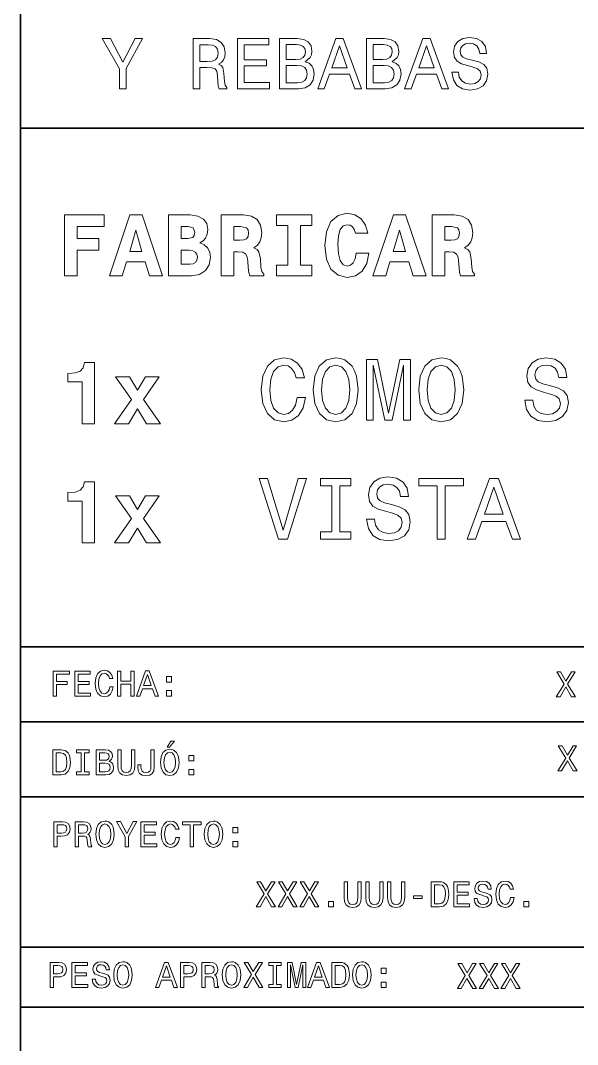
# Model space of a CAD drawing. Extents: x 15 to 1174, y 15 to 826.
# Drawn here: x 954 to 1065.2, y 219.6 to 424.1 of the extents above; entities that cross this region are included whole.
import ezdxf

# ---------------------------------------------------------------- set-up
doc = ezdxf.new("R2010")
doc.units = 0

msp = doc.modelspace()

# ---------------------------------------------------------------- linework, layer by layer
at = {"color": 7, "lineweight": 35}
for p, q in [((953.969971, 825.840027), (953.969971, 15)), ((953.969971, 402.625336), (1173.969971, 402.625336)), ((953.969971, 299), (1173.969971, 299)), ((953.969971, 284), (1173.969971, 284)), ((953.969971, 269), (1173.969971, 269)), ((953.969971, 239), (1173.969971, 239)), ((953.969971, 227), (1173.969971, 227))]:
    msp.add_line(p, q, dxfattribs=at)
at = {"color": 7, "lineweight": 13}
for points in [[(975.086426, 410.472595), (975.086426, 414.521576), (978.371765, 420.487), (976.873169, 420.487), (974.409241, 415.746368), (971.916443, 420.487), (970.317017, 420.487), (973.746399, 414.43512), (973.746399, 410.472595)], [(988.472595, 410.472595), (989.812683, 410.472595), (989.812683, 414.694489), (991.18158, 414.694489), (992.190186, 414.651276), (992.824219, 414.449554), (993.170044, 413.97403), (993.314148, 413.123901), (993.386169, 411.827057), (993.472595, 410.976929), (993.645508, 410.472595), (995.158508, 410.472595), (995.158508, 410.746368), (994.827087, 411.149841), (994.711792, 411.899109), (994.610962, 413.512939), (994.365967, 414.708893), (994.034607, 415.083557), (993.515869, 415.35733), (994.092224, 415.71756), (994.495667, 416.221863), (994.755066, 416.855865), (994.841492, 417.619568), (994.639771, 418.829956), (994.063416, 419.737732), (993.112366, 420.285278), (991.815552, 420.472595), (988.472595, 420.472595)], [(997.33429, 410.472595), (1003.674377, 410.472595), (1003.674377, 411.682983), (998.659912, 411.682983), (998.659912, 415.069122), (1003.126831, 415.069122), (1003.126831, 416.265106), (998.659912, 416.265106), (998.659912, 419.262207), (1003.559082, 419.262207), (1003.559082, 420.472595), (997.33429, 420.472595)], [(1010.835754, 415.876068), (1011.84436, 416.711792), (1012.10376, 417.273743), (1012.190186, 417.965393), (1012.002869, 419.046082), (1011.440918, 419.824188), (1010.533142, 420.299683), (1009.265137, 420.472595), (1005.706055, 420.472595), (1005.706055, 410.472595), (1009.466858, 410.472595), (1010.806885, 410.674316), (1011.801147, 411.265106), (1012.420776, 412.201691), (1012.636902, 413.469727), (1012.507202, 414.319855), (1012.161377, 415.025909), (1011.599426, 415.544647)], [(1013.328552, 410.472595), (1014.654175, 410.472595), (1015.706055, 413.412079), (1019.697388, 413.412079), (1020.749268, 410.472595), (1022.10376, 410.472595), (1018.443787, 420.487), (1016.97406, 420.487)], [(1028.184448, 415.876068), (1029.193115, 416.711792), (1029.452393, 417.273743), (1029.53894, 417.965393), (1029.351562, 419.046082), (1028.789673, 419.824188), (1027.881836, 420.299683), (1026.61377, 420.472595), (1023.054749, 420.472595), (1023.054749, 410.472595), (1026.815552, 410.472595), (1028.15564, 410.674316), (1029.149902, 411.265106), (1029.769409, 412.201691), (1029.985596, 413.469727), (1029.855957, 414.319855), (1029.510132, 415.025909), (1028.94812, 415.544647)], [(1030.677246, 410.472595), (1032.00293, 410.472595), (1033.05481, 413.412079), (1037.046143, 413.412079), (1038.098022, 410.472595), (1039.452393, 410.472595), (1035.79248, 420.487), (1034.322754, 420.487)], [(1041.455322, 413.772308), (1040.144043, 413.772308), (1040.432251, 412.244934), (1041.15271, 411.121002), (1042.262207, 410.443787), (1043.760864, 410.198822), (1045.244995, 410.429382), (1046.354492, 411.063385), (1047.060547, 412.057617), (1047.319824, 413.368835), (1047.10376, 414.550415), (1046.498535, 415.314087), (1045.518677, 415.81842), (1044.20752, 416.193054), (1043.083618, 416.466827), (1042.348755, 416.783844), (1041.930786, 417.244934), (1041.801147, 417.965393), (1041.930786, 418.6138), (1042.30542, 419.103729), (1042.881836, 419.43512), (1043.674316, 419.550415), (1044.481323, 419.406311), (1045.115234, 419.017273), (1045.533203, 418.368835), (1045.734863, 417.489899), (1047.046143, 417.489899), (1047.046143, 417.518707), (1046.815552, 418.873169), (1046.138306, 419.881805), (1045.072021, 420.515808), (1043.631104, 420.731964), (1042.334351, 420.515808), (1041.325684, 419.910645), (1040.677246, 418.97403), (1040.446655, 417.763672), (1040.634033, 416.682983), (1041.181519, 415.94809), (1042.046143, 415.458191), (1043.227661, 415.083557), (1044.394775, 414.752136), (1045.273804, 414.43512), (1045.806885, 413.97403), (1045.994263, 413.224762), (1045.821289, 412.46106), (1045.374634, 411.884705), (1044.697388, 411.524475), (1043.818481, 411.40918), (1042.838623, 411.567688), (1042.089355, 412.028778), (1041.61377, 412.778076)], [(991.440918, 419.247803), (992.319885, 419.161346), (992.939453, 418.887573), (993.328552, 418.38327), (993.458191, 417.590759), (993.314148, 416.755005), (992.925049, 416.250702), (992.262268, 415.991333), (991.354492, 415.919281), (989.812683, 415.919281), (989.812683, 419.247803)], [(1008.991333, 416.322754), (1007.031677, 416.322754), (1007.031677, 419.276642), (1009.106628, 419.276642), (1009.884705, 419.190186), (1010.432251, 418.930817), (1010.763672, 418.484131), (1010.878967, 417.821289), (1010.749268, 417.158478), (1010.403442, 416.697388), (1009.812683, 416.40918)], [(1016.167114, 414.636871), (1017.708923, 419.046082), (1019.250732, 414.636871)], [(1026.340088, 416.322754), (1024.380371, 416.322754), (1024.380371, 419.276642), (1026.455322, 419.276642), (1027.233398, 419.190186), (1027.781006, 418.930817), (1028.112427, 418.484131), (1028.227661, 417.821289), (1028.098022, 417.158478), (1027.752197, 416.697388), (1027.161377, 416.40918)], [(1033.515869, 414.636871), (1035.057617, 419.046082), (1036.599365, 414.636871)], [(1009.30835, 411.668549), (1007.031677, 411.668549), (1007.031677, 415.112366), (1009.17865, 415.112366), (1010.086426, 415.011505), (1010.734863, 414.708893), (1011.123901, 414.190186), (1011.253601, 413.440887), (1011.123901, 412.648376), (1010.763672, 412.10083), (1010.158508, 411.76944)], [(1026.657104, 411.668549), (1024.380371, 411.668549), (1024.380371, 415.112366), (1026.527344, 415.112366), (1027.435181, 415.011505), (1028.083618, 414.708893), (1028.472656, 414.190186), (1028.602295, 413.440887), (1028.472656, 412.648376), (1028.112427, 412.10083), (1027.507202, 411.76944)], [(962.78479, 385.251801), (962.78479, 373.112152), (965.303711, 373.112152), (965.303711, 378.202393), (969.641785, 378.202393), (969.641785, 380.52887), (965.286194, 380.52887), (965.286194, 382.94281), (970.708801, 382.94281), (970.708801, 385.251801)], [(975.834045, 385.251801), (971.723328, 373.112152), (974.294739, 373.112152), (975.116882, 375.893433), (978.860229, 375.893433), (979.717346, 373.112152), (982.341187, 373.112152), (978.247986, 385.251801)], [(983.53064, 385.251801), (983.53064, 373.112152), (988.09613, 373.112152), (989.7229, 373.374542), (990.929871, 374.144196), (991.682007, 375.298676), (991.944397, 376.750549), (991.786987, 377.800079), (991.34967, 378.657196), (990.66748, 379.286926), (989.775391, 379.671753), (990.440063, 380.05658), (990.947388, 380.651337), (991.279724, 381.42099), (991.402161, 382.383057), (991.174744, 383.537537), (990.510071, 384.447144), (989.40802, 385.04187), (987.851257, 385.251801)], [(994.043518, 385.251801), (994.043518, 373.112152), (996.597351, 373.112152), (996.597351, 377.922516), (997.437012, 377.922516), (998.381592, 377.800079), (998.958801, 377.450226), (999.238708, 376.855499), (999.361145, 375.998383), (999.448608, 374.756439), (999.553589, 373.759369), (999.763489, 373.112152), (1002.544739, 373.112152), (1002.544739, 373.444519), (1002.142395, 373.951782), (1002.002502, 374.843872), (1001.880005, 376.470673), (1001.600159, 377.905029), (1001.215332, 378.377319), (1000.550598, 378.709686), (1001.285278, 379.199463), (1001.792603, 379.864166), (1002.072449, 380.703796), (1002.177429, 381.753326), (1001.932495, 383.240173), (1001.232788, 384.342194), (1000.078308, 385.006897), (998.486511, 385.251801)], [(1007.355103, 383.15271), (1007.355103, 375.211212), (1005.133606, 375.211212), (1005.133606, 373.112152), (1012.130493, 373.112152), (1012.130493, 375.211212), (1009.908997, 375.211212), (1009.908997, 383.15271), (1012.130493, 383.15271), (1012.130493, 385.251801), (1005.133606, 385.251801), (1005.133606, 383.15271)], [(1021.016602, 377.625153), (1020.806702, 376.505646), (1020.439331, 375.701019), (1019.914551, 375.211212), (1019.267334, 375.053802), (1018.410217, 375.316193), (1017.833008, 376.138306), (1017.483154, 377.502716), (1017.378174, 379.409363), (1017.483154, 381.10611), (1017.850464, 382.330566), (1018.427734, 383.065247), (1019.232361, 383.31015), (1019.809631, 383.187714), (1020.281921, 382.872833), (1020.631775, 382.330566), (1020.859131, 381.595917), (1023.378052, 381.595917), (1022.905762, 383.240173), (1022.013672, 384.499634), (1020.754211, 385.30426), (1019.249878, 385.584137), (1017.395691, 385.146851), (1015.978821, 383.922363), (1015.069214, 381.910767), (1014.754333, 379.181976), (1015.069214, 376.435669), (1015.978821, 374.424072), (1017.395691, 373.199615), (1019.249878, 372.779785), (1020.894165, 373.112152), (1022.206055, 374.056732), (1023.115662, 375.578552), (1023.570435, 377.625153)], [(1028.48584, 385.251801), (1024.375122, 373.112152), (1026.946411, 373.112152), (1027.768555, 375.893433), (1031.511963, 375.893433), (1032.369019, 373.112152), (1034.99292, 373.112152), (1030.899658, 385.251801)], [(1036.164917, 385.251801), (1036.164917, 373.112152), (1038.71875, 373.112152), (1038.71875, 377.922516), (1039.55835, 377.922516), (1040.50293, 377.800079), (1041.0802, 377.450226), (1041.360107, 376.855499), (1041.482544, 375.998383), (1041.569946, 374.756439), (1041.674927, 373.759369), (1041.884888, 373.112152), (1044.666138, 373.112152), (1044.666138, 373.444519), (1044.263794, 373.951782), (1044.123901, 374.843872), (1044.001465, 376.470673), (1043.721558, 377.905029), (1043.33667, 378.377319), (1042.671997, 378.709686), (1043.406738, 379.199463), (1043.91394, 379.864166), (1044.193848, 380.703796), (1044.298828, 381.753326), (1044.053955, 383.240173), (1043.354248, 384.342194), (1042.199707, 385.006897), (1040.60791, 385.251801)], [(986.084534, 382.94281), (987.466431, 382.94281), (988.428467, 382.662933), (988.760803, 381.823303), (988.67334, 381.176086), (988.411011, 380.773773), (987.396423, 380.52887), (986.084534, 380.52887)], [(996.597351, 382.94281), (997.944275, 382.94281), (999.133728, 382.68042), (999.431091, 382.278107), (999.536072, 381.648376), (999.431091, 380.931183), (999.116272, 380.493896), (998.591492, 380.283997), (997.856812, 380.231506), (996.597351, 380.231506)], [(1038.71875, 382.94281), (1040.065674, 382.94281), (1041.255127, 382.68042), (1041.55249, 382.278107), (1041.657471, 381.648376), (1041.55249, 380.931183), (1041.237671, 380.493896), (1040.712891, 380.283997), (1039.978271, 380.231506), (1038.71875, 380.231506)], [(977.023499, 382.225616), (978.230469, 377.940033), (975.781555, 377.940033)], [(1029.675293, 382.225616), (1030.882202, 377.940033), (1028.43335, 377.940033)], [(986.084534, 378.202393), (987.676331, 378.202393), (988.375977, 378.114929), (988.883301, 377.85257), (989.19812, 377.432739), (989.303101, 376.838013), (989.19812, 376.208282), (988.900757, 375.770966), (988.428467, 375.508606), (987.78125, 375.421143), (986.084534, 375.421143)], [(1009.240234, 348.765045), (1008.890381, 347.295715), (1008.31311, 346.246155), (1007.508484, 345.598938), (1006.563904, 345.389038), (1005.42688, 345.703918), (1004.53479, 346.648499), (1003.940063, 348.187805), (1003.74762, 350.321869), (1003.940063, 352.438416), (1004.517334, 353.995239), (1005.409424, 354.939819), (1006.563904, 355.272186), (1007.403503, 355.09726), (1008.120728, 354.607483), (1008.680481, 353.820312), (1009.065308, 352.735809), (1010.727051, 352.735809), (1010.202271, 354.397552), (1009.292725, 355.657013), (1008.05072, 356.444153), (1006.563904, 356.72403), (1004.709717, 356.286743), (1003.292847, 355.062256), (1002.38324, 353.050659), (1002.068359, 350.321869), (1002.38324, 347.593079), (1003.292847, 345.581451), (1004.709717, 344.339508), (1006.563904, 343.919678), (1008.190674, 344.252045), (1009.502625, 345.179138), (1010.429688, 346.700958), (1010.919495, 348.765045)], [(1012.441284, 350.321869), (1012.756165, 347.593079), (1013.665771, 345.581451), (1015.082642, 344.339508), (1016.936829, 343.919678), (1018.773499, 344.339508), (1020.207886, 345.581451), (1021.099976, 347.593079), (1021.432312, 350.321869), (1021.099976, 353.033173), (1020.715149, 354.135193), (1020.207886, 355.044769), (1018.773499, 356.286743), (1017.898865, 356.601593), (1016.936829, 356.72403), (1015.065125, 356.286743), (1013.648254, 355.062256), (1012.756165, 353.050659)], [(1023.094116, 344.252045), (1024.44104, 344.252045), (1024.44104, 355.272186), (1026.714966, 344.252045), (1028.21936, 344.252045), (1030.47583, 355.272186), (1030.47583, 344.252045), (1031.84021, 344.252045), (1031.84021, 356.391693), (1029.706177, 356.391693), (1027.467163, 345.686401), (1025.245605, 356.391693), (1023.094116, 356.391693)], [(1033.501953, 350.321869), (1033.816895, 347.593079), (1034.72644, 345.581451), (1036.143311, 344.339508), (1037.997559, 343.919678), (1039.834229, 344.339508), (1041.268555, 345.581451), (1042.160645, 347.593079), (1042.493042, 350.321869), (1042.160645, 353.033173), (1041.775879, 354.135193), (1041.268555, 355.044769), (1039.834229, 356.286743), (1038.959595, 356.601593), (1037.997559, 356.72403), (1036.125854, 356.286743), (1034.708984, 355.062256), (1033.816895, 353.050659)], [(1056.294434, 348.257782), (1054.702637, 348.257782), (1055.05249, 346.403595), (1055.927124, 345.039185), (1057.274048, 344.217072), (1059.09314, 343.919678), (1060.894897, 344.199554), (1062.241821, 344.969238), (1063.098877, 346.176208), (1063.413818, 347.768005), (1063.151367, 349.202362), (1062.416748, 350.129456), (1061.227295, 350.741669), (1059.635498, 351.196472), (1058.270996, 351.528839), (1057.378906, 351.913666), (1056.871704, 352.473419), (1056.714233, 353.348022), (1056.871704, 354.135193), (1057.326416, 354.729919), (1058.026123, 355.132233), (1058.988281, 355.272186), (1059.967773, 355.09726), (1060.737427, 354.624969), (1061.244751, 353.837799), (1061.489624, 352.770782), (1063.081421, 352.770782), (1063.081421, 352.805756), (1062.801514, 354.450043), (1061.97937, 355.6745), (1060.684937, 356.444153), (1058.935791, 356.706543), (1057.36145, 356.444153), (1056.136963, 355.709473), (1055.349854, 354.572479), (1055.069946, 353.103149), (1055.297363, 351.791229), (1055.962036, 350.899109), (1057.011597, 350.304382), (1058.445923, 349.849579), (1059.862793, 349.447235), (1060.929932, 349.062408), (1061.577148, 348.502655), (1061.804443, 347.593079), (1061.594604, 346.665985), (1061.052368, 345.966278), (1060.230225, 345.528992), (1059.163208, 345.389038), (1057.973633, 345.581451), (1057.064087, 346.141205), (1056.486816, 347.050812)], [(966.318726, 351.895081), (966.318726, 343.533783), (968.732666, 343.533783), (968.732666, 355.760895), (966.773499, 355.760895), (966.476135, 354.711334), (965.863953, 354.046631), (964.884338, 353.696777), (963.519958, 353.609344), (963.397522, 353.609344), (963.397522, 351.895081)], [(1014.120544, 350.321869), (1014.312988, 352.438416), (1014.890198, 353.995239), (1015.782349, 354.939819), (1016.936829, 355.272186), (1018.073792, 354.939819), (1018.965942, 353.977753), (1019.543152, 352.420929), (1019.753052, 350.321869), (1019.543152, 348.205292), (1018.965942, 346.648499), (1018.073792, 345.703918), (1016.936829, 345.389038), (1015.782349, 345.703918), (1014.890198, 346.648499), (1014.312988, 348.187805)], [(1035.181274, 350.321869), (1035.373657, 352.438416), (1035.950928, 353.995239), (1036.843018, 354.939819), (1037.997559, 355.272186), (1039.134521, 354.939819), (1040.026611, 353.977753), (1040.603882, 352.420929), (1040.813721, 350.321869), (1040.603882, 348.205292), (1040.026611, 346.648499), (1039.134521, 345.703918), (1037.997559, 345.389038), (1036.843018, 345.703918), (1035.950928, 346.648499), (1035.373657, 348.187805)], [(976.11438, 348.37915), (972.738403, 343.533783), (975.53717, 343.533783), (977.338867, 346.507477), (979.123047, 343.533783), (981.921814, 343.533783), (978.563293, 348.37915), (981.694458, 352.927124), (978.913147, 352.927124), (977.32135, 350.233337), (975.729553, 352.927124), (972.965759, 352.927124)], [(966.318726, 328.110931), (966.318726, 319.749634), (968.732666, 319.749634), (968.732666, 331.976746), (966.773499, 331.976746), (966.476135, 330.927185), (965.863953, 330.262482), (964.884338, 329.912659), (963.519958, 329.825195), (963.397522, 329.825195), (963.397522, 328.110931)], [(1009.450134, 332.625), (1006.406494, 322.287048), (1003.27533, 332.625), (1001.613586, 332.625), (1005.53186, 320.467865), (1007.281067, 320.467865), (1011.111877, 332.625)], [(1016.132202, 321.937225), (1013.893188, 321.937225), (1013.893188, 320.467865), (1019.980469, 320.467865), (1019.980469, 321.937225), (1017.741455, 321.937225), (1017.741455, 331.138153), (1019.980469, 331.138153), (1019.980469, 332.607513), (1013.893188, 332.607513), (1013.893188, 331.138153), (1016.132202, 331.138153)], [(1024.703369, 324.473602), (1023.111572, 324.473602), (1023.461426, 322.619415), (1024.33606, 321.255005), (1025.682983, 320.432892), (1027.502197, 320.135498), (1029.303833, 320.415375), (1030.650757, 321.185059), (1031.507935, 322.392029), (1031.822754, 323.983826), (1031.560303, 325.418182), (1030.825684, 326.345276), (1029.63623, 326.957489), (1028.044434, 327.412292), (1026.680054, 327.744659), (1025.787964, 328.129486), (1025.28064, 328.68924), (1025.123169, 329.563843), (1025.28064, 330.351013), (1025.735474, 330.94574), (1026.435181, 331.348053), (1027.397217, 331.488007), (1028.376709, 331.31308), (1029.146484, 330.84079), (1029.653687, 330.053619), (1029.89856, 328.986603), (1031.490356, 328.986603), (1031.490356, 329.021576), (1031.210571, 330.665863), (1030.388428, 331.89032), (1029.093994, 332.659973), (1027.344727, 332.922363), (1025.770386, 332.659973), (1024.545898, 331.925293), (1023.758789, 330.7883), (1023.478943, 329.31897), (1023.706299, 328.00705), (1024.371094, 327.114929), (1025.420532, 326.520203), (1026.85498, 326.065399), (1028.271851, 325.663055), (1029.338867, 325.278229), (1029.986084, 324.718475), (1030.213501, 323.808899), (1030.00354, 322.881805), (1029.461304, 322.182098), (1028.63916, 321.744812), (1027.572144, 321.604858), (1026.38269, 321.797272), (1025.473022, 322.357025), (1024.895752, 323.266632)], [(1037.192871, 320.467865), (1038.802124, 320.467865), (1038.802124, 331.138153), (1042.475586, 331.138153), (1042.475586, 332.607513), (1033.501953, 332.607513), (1033.501953, 331.138153), (1037.192871, 331.138153)], [(1043.210205, 320.467865), (1044.819458, 320.467865), (1046.096436, 324.036285), (1050.941772, 324.036285), (1052.21875, 320.467865), (1053.863037, 320.467865), (1049.419922, 332.625), (1047.635742, 332.625)], [(1046.65625, 325.523132), (1048.527832, 330.875763), (1050.399536, 325.523132)], [(976.11438, 324.595001), (972.738403, 319.749634), (975.53717, 319.749634), (977.338867, 322.723328), (979.123047, 319.749634), (981.921814, 319.749634), (978.563293, 324.595001), (981.694458, 329.142975), (978.913147, 329.142975), (977.32135, 326.449188), (975.729553, 329.142975), (972.965759, 329.142975)], [(960.497681, 289.162384), (961.167725, 289.162384), (961.167725, 291.460663), (963.271423, 291.460663), (963.271423, 292.058624), (961.167725, 292.058624), (961.167725, 293.55719), (963.75415, 293.55719), (963.75415, 294.162384), (960.497681, 294.162384)], [(964.798828, 289.162384), (967.968872, 289.162384), (967.968872, 289.767578), (965.46167, 289.767578), (965.46167, 291.460663), (967.695068, 291.460663), (967.695068, 292.058624), (965.46167, 292.058624), (965.46167, 293.55719), (967.911194, 293.55719), (967.911194, 294.162384), (964.798828, 294.162384)], [(971.816101, 291.021179), (971.671997, 290.415985), (971.434265, 289.983704), (971.102844, 289.717133), (970.713806, 289.630676), (970.245483, 289.760376), (969.878052, 290.149414), (969.633118, 290.783417), (969.553894, 291.662384), (969.633118, 292.534149), (969.87085, 293.175354), (970.238281, 293.564392), (970.713806, 293.701294), (971.059631, 293.629242), (971.355042, 293.427521), (971.585571, 293.103302), (971.74408, 292.656616), (972.428528, 292.656616), (972.212341, 293.341064), (971.837708, 293.859802), (971.326233, 294.18399), (970.713806, 294.299286), (969.950134, 294.119171), (969.366577, 293.614838), (968.991882, 292.786316), (968.862244, 291.662384), (968.991882, 290.538452), (969.366577, 289.70993), (969.950134, 289.198395), (970.713806, 289.025482), (971.38385, 289.162384), (971.924194, 289.54422), (972.30603, 290.171021), (972.507751, 291.021179)], [(973.314697, 289.162384), (973.98468, 289.162384), (973.98468, 291.511078), (975.98761, 291.511078), (975.98761, 289.162384), (976.650391, 289.162384), (976.650391, 294.162384), (975.98761, 294.162384), (975.98761, 292.123474), (973.98468, 292.123474), (973.98468, 294.162384), (973.314697, 294.162384)], [(977.133118, 289.162384), (977.795959, 289.162384), (978.321899, 290.632111), (980.317566, 290.632111), (980.843506, 289.162384), (981.520752, 289.162384), (979.690735, 294.169586), (978.955872, 294.169586)], [(978.552429, 291.244507), (979.323303, 293.449127), (980.094238, 291.244507)], [(983.163391, 291.957764), (984.157593, 291.957764), (984.157593, 293.03125), (983.163391, 293.03125)], [(1060.983887, 288.972595), (1061.740356, 288.972595), (1062.885864, 290.997101), (1064.052979, 288.972595), (1064.81665, 288.972595), (1063.253296, 291.544647), (1064.737427, 293.979797), (1064.009766, 293.979797), (1062.907471, 292.128204), (1061.826782, 293.979797), (1061.070312, 293.979797), (1062.547241, 291.537445)], [(983.163391, 289.162384), (984.157593, 289.162384), (984.157593, 290.23587), (983.163391, 290.23587)], [(962.091309, 278.413971), (960.427063, 278.413971), (960.427063, 273.413971), (962.091309, 273.413971), (962.876587, 273.572479), (963.460205, 274.055176), (963.820435, 274.840485), (963.950134, 275.913971), (963.834839, 277.009064), (963.690735, 277.441345), (963.489014, 277.78717), (962.905457, 278.255463), (962.523621, 278.370758)], [(966.104309, 274.019165), (965.182068, 274.019165), (965.182068, 273.413971), (967.68927, 273.413971), (967.68927, 274.019165), (966.76709, 274.019165), (966.76709, 277.808777), (967.68927, 277.808777), (967.68927, 278.413971), (965.182068, 278.413971), (965.182068, 277.808777), (966.104309, 277.808777)], [(971.673462, 276.115692), (972.177795, 276.533569), (972.307434, 276.814545), (972.350708, 277.16037), (972.257019, 277.700714), (971.976013, 278.089752), (971.522156, 278.327515), (970.888123, 278.413971), (969.108582, 278.413971), (969.108582, 273.413971), (970.989014, 273.413971), (971.659058, 273.514832), (972.156128, 273.810211), (972.465942, 274.278534), (972.574036, 274.912537), (972.509155, 275.337616), (972.336243, 275.690613), (972.055298, 275.949982)], [(973.388123, 275.315979), (973.489014, 274.415405), (973.80603, 273.7742), (974.339172, 273.406769), (975.110046, 273.277069), (975.873718, 273.406769), (976.40686, 273.7742), (976.723877, 274.408203), (976.83197, 275.315979), (976.83197, 278.413971), (976.161926, 278.413971), (976.161926, 275.279968), (976.097107, 274.667572), (975.902527, 274.228088), (975.571167, 273.968719), (975.110046, 273.882263), (974.634521, 273.968719), (974.303101, 274.228088), (974.108582, 274.66037), (974.050964, 275.279968), (974.050964, 278.413971), (973.388123, 278.413971)], [(980.023621, 275.071045), (979.973145, 274.537903), (979.821838, 274.170441), (979.512085, 273.947113), (979.03656, 273.882263), (978.568237, 273.947113), (978.258484, 274.156036), (978.078369, 274.523468), (978.027893, 275.05661), (978.042297, 275.41684), (977.393921, 275.41684), (977.379517, 275.049408), (977.465942, 274.249695), (977.761353, 273.694946), (978.272888, 273.385162), (979.029358, 273.277069), (979.778625, 273.385162), (980.290161, 273.694946), (980.585571, 274.242493), (980.679199, 275.042206), (980.679199, 278.413971), (980.023621, 278.413971)], [(981.9328, 275.913971), (982.0625, 274.790039), (982.437134, 273.961517), (983.020691, 273.449982), (983.784424, 273.277069), (984.540894, 273.449982), (985.131653, 273.961517), (985.499084, 274.790039), (985.635986, 275.913971), (985.499084, 277.030701), (985.340576, 277.484589), (985.131653, 277.859222), (984.540894, 278.370758), (984.180664, 278.500427), (983.784424, 278.550873), (983.013489, 278.370758), (982.429932, 277.866425), (982.0625, 277.037903)], [(983.287292, 278.939911), (983.712341, 278.939911), (984.713806, 280.164703), (984.007751, 280.164703)], [(1061.298462, 274.187866), (1062.054932, 274.187866), (1063.200439, 276.212372), (1064.367554, 274.187866), (1065.131226, 274.187866), (1063.567871, 276.759918), (1065.052002, 279.195068), (1064.324341, 279.195068), (1063.222046, 277.343475), (1062.141357, 279.195068), (1061.384888, 279.195068), (1062.861816, 276.752716)], [(962.040894, 277.815979), (962.58844, 277.707916), (962.963074, 277.376495), (963.186401, 276.785736), (963.258484, 275.913971), (963.179199, 275.071045), (962.955872, 274.480255), (962.574036, 274.127228), (962.040894, 274.011963), (961.097107, 274.011963), (961.097107, 277.815979)], [(970.751282, 276.33905), (969.771423, 276.33905), (969.771423, 277.815979), (970.808899, 277.815979), (971.197937, 277.772766), (971.471741, 277.643066), (971.637451, 277.419739), (971.695068, 277.088318), (971.630249, 276.756897), (971.457336, 276.526367), (971.161926, 276.382263)], [(982.624451, 275.913971), (982.703735, 276.785736), (982.941467, 277.426941), (983.308899, 277.815979), (983.784424, 277.952881), (984.252686, 277.815979), (984.620117, 277.419739), (984.85791, 276.778534), (984.944336, 275.913971), (984.85791, 275.042206), (984.620117, 274.401001), (984.252686, 274.011963), (983.784424, 273.882263), (983.308899, 274.011963), (982.941467, 274.401001), (982.703735, 275.035004)], [(987.624451, 276.209351), (988.618713, 276.209351), (988.618713, 277.282837), (987.624451, 277.282837)], [(970.909729, 274.011963), (969.771423, 274.011963), (969.771423, 275.733856), (970.84491, 275.733856), (971.298828, 275.683411), (971.622986, 275.532135), (971.817566, 275.272766), (971.882385, 274.898132), (971.817566, 274.501862), (971.637451, 274.228088), (971.334839, 274.062378)], [(987.624451, 273.413971), (988.618713, 273.413971), (988.618713, 274.487457), (987.624451, 274.487457)], [(960.648438, 259.061981), (961.311218, 259.061981), (961.311218, 261.172943), (962.046082, 261.172943), (962.788208, 261.208954), (963.378967, 261.461121), (963.760803, 261.951019), (963.890503, 262.621063), (963.789612, 263.240662), (963.501465, 263.69455), (963.02594, 263.968323), (962.377502, 264.061981), (960.648438, 264.061981)], [(964.899109, 259.061981), (965.569153, 259.061981), (965.569153, 261.172943), (966.253601, 261.172943), (966.757935, 261.151306), (967.074951, 261.050446), (967.247864, 260.812714), (967.319885, 260.387634), (967.355896, 259.739227), (967.399109, 259.314148), (967.485596, 259.061981), (968.242065, 259.061981), (968.242065, 259.198883), (968.076355, 259.400604), (968.018738, 259.775238), (967.968323, 260.582153), (967.845825, 261.180145), (967.680115, 261.367462), (967.420776, 261.504333), (967.708923, 261.684448), (967.910645, 261.936615), (968.040344, 262.253632), (968.083557, 262.635468), (967.982727, 263.240662), (967.694519, 263.69455), (967.218994, 263.968323), (966.570618, 264.061981), (964.899109, 264.061981)], [(968.991333, 261.561981), (969.121033, 260.438049), (969.495667, 259.609528), (970.079224, 259.097992), (970.842957, 258.925079), (971.599426, 259.097992), (972.190186, 259.609528), (972.557617, 260.438049), (972.694519, 261.561981), (972.557617, 262.678711), (972.399109, 263.132599), (972.190186, 263.507233), (971.599426, 264.018768), (971.239197, 264.148438), (970.842957, 264.198883), (970.072021, 264.018768), (969.488464, 263.514435), (969.121033, 262.685913)], [(975.554749, 259.061981), (975.554749, 261.086487), (977.197388, 264.069183), (976.44812, 264.069183), (975.216125, 261.698883), (973.969727, 264.069183), (973.170044, 264.069183), (974.884705, 261.043243), (974.884705, 259.061981)], [(978.004333, 259.061981), (981.174377, 259.061981), (981.174377, 259.667175), (978.667175, 259.667175), (978.667175, 261.36026), (980.900574, 261.36026), (980.900574, 261.958221), (978.667175, 261.958221), (978.667175, 263.456787), (981.116699, 263.456787), (981.116699, 264.061981), (978.004333, 264.061981)], [(985.021606, 260.920776), (984.877502, 260.315582), (984.639771, 259.883301), (984.30835, 259.61673), (983.919312, 259.530273), (983.450989, 259.659973), (983.083557, 260.049011), (982.838623, 260.683014), (982.759338, 261.561981), (982.838623, 262.433746), (983.076355, 263.074951), (983.443787, 263.463989), (983.919312, 263.600891), (984.265137, 263.528839), (984.560547, 263.327118), (984.791077, 263.002899), (984.949585, 262.556213), (985.634033, 262.556213), (985.417847, 263.240662), (985.043213, 263.759399), (984.531677, 264.083588), (983.919312, 264.198883), (983.15564, 264.018768), (982.572021, 263.514435), (982.197388, 262.685913), (982.067749, 261.561981), (982.197388, 260.438049), (982.572021, 259.609528), (983.15564, 259.097992), (983.919312, 258.925079), (984.589355, 259.061981), (985.1297, 259.443817), (985.511536, 260.070618), (985.713257, 260.920776)], [(987.860229, 259.061981), (988.523071, 259.061981), (988.523071, 263.456787), (990.036011, 263.456787), (990.036011, 264.061981), (986.340088, 264.061981), (986.340088, 263.456787), (987.860229, 263.456787)], [(990.677246, 261.561981), (990.806885, 260.438049), (991.18158, 259.609528), (991.765137, 259.097992), (992.528809, 258.925079), (993.285278, 259.097992), (993.876099, 259.609528), (994.24353, 260.438049), (994.380371, 261.561981), (994.24353, 262.678711), (994.085022, 263.132599), (993.876099, 263.507233), (993.285278, 264.018768), (992.925049, 264.148438), (992.528809, 264.198883), (991.757935, 264.018768), (991.174377, 263.514435), (990.806885, 262.685913)], [(962.197388, 263.449585), (962.6297, 263.406372), (962.946655, 263.26947), (963.134033, 263.017303), (963.198853, 262.621063), (963.126831, 262.203186), (962.932251, 261.951019), (962.600891, 261.82135), (962.146973, 261.785339), (961.311218, 261.785339), (961.311218, 263.449585)], [(966.383301, 263.449585), (966.822754, 263.406372), (967.132568, 263.26947), (967.327087, 263.017303), (967.391907, 262.621063), (967.319885, 262.203186), (967.125366, 261.951019), (966.793945, 261.82135), (966.340088, 261.785339), (965.569153, 261.785339), (965.569153, 263.449585)], [(969.682983, 261.561981), (969.762268, 262.433746), (970, 263.074951), (970.367432, 263.463989), (970.842957, 263.600891), (971.311218, 263.463989), (971.67865, 263.067749), (971.916443, 262.426544), (972.002869, 261.561981), (971.916443, 260.690216), (971.67865, 260.049011), (971.311218, 259.659973), (970.842957, 259.530273), (970.367432, 259.659973), (970, 260.049011), (969.762268, 260.683014)], [(991.368896, 261.561981), (991.44812, 262.433746), (991.685852, 263.074951), (992.053345, 263.463989), (992.528809, 263.600891), (992.997131, 263.463989), (993.364563, 263.067749), (993.602295, 262.426544), (993.688782, 261.561981), (993.602295, 260.690216), (993.364563, 260.049011), (992.997131, 259.659973), (992.528809, 259.530273), (992.053345, 259.659973), (991.685852, 260.049011), (991.44812, 260.683014)], [(996.368896, 261.857361), (997.363098, 261.857361), (997.363098, 262.930847), (996.368896, 262.930847)], [(996.368896, 259.061981), (997.363098, 259.061981), (997.363098, 260.135468), (996.368896, 260.135468)], [(1001.067688, 247.061966), (1001.824219, 247.061966), (1002.969727, 249.086456), (1004.136902, 247.061966), (1004.900574, 247.061966), (1003.337158, 249.634018), (1004.821289, 252.069168), (1004.093628, 252.069168), (1002.991333, 250.21759), (1001.910645, 252.069168), (1001.154175, 252.069168), (1002.631104, 249.626801)], [(1005.404907, 247.061966), (1006.161377, 247.061966), (1007.306885, 249.086456), (1008.47406, 247.061966), (1009.237732, 247.061966), (1007.674316, 249.634018), (1009.158508, 252.069168), (1008.430847, 252.069168), (1007.328552, 250.21759), (1006.247803, 252.069168), (1005.491333, 252.069168), (1006.968262, 249.626801)], [(1009.742065, 247.061966), (1010.498535, 247.061966), (1011.644104, 249.086456), (1012.811218, 247.061966), (1013.574951, 247.061966), (1012.011536, 249.634018), (1013.495667, 252.069168), (1012.768005, 252.069168), (1011.66571, 250.21759), (1010.585022, 252.069168), (1009.828552, 252.069168), (1011.305481, 249.626801)], [(1018.60376, 248.963989), (1018.70459, 248.0634), (1019.021606, 247.422195), (1019.554749, 247.054764), (1020.325623, 246.925079), (1021.089355, 247.054764), (1021.622498, 247.422195), (1021.939453, 248.056198), (1022.047546, 248.963989), (1022.047546, 252.061966), (1021.377502, 252.061966), (1021.377502, 248.927963), (1021.312683, 248.315567), (1021.118164, 247.876083), (1020.786743, 247.616714), (1020.325623, 247.530258), (1019.850159, 247.616714), (1019.518738, 247.876083), (1019.324219, 248.308365), (1019.266541, 248.927963), (1019.266541, 252.061966), (1018.60376, 252.061966)], [(1022.940918, 248.963989), (1023.041748, 248.0634), (1023.358765, 247.422195), (1023.891907, 247.054764), (1024.662842, 246.925079), (1025.426514, 247.054764), (1025.959595, 247.422195), (1026.276611, 248.056198), (1026.384766, 248.963989), (1026.384766, 252.061966), (1025.714722, 252.061966), (1025.714722, 248.927963), (1025.649902, 248.315567), (1025.455322, 247.876083), (1025.123901, 247.616714), (1024.662842, 247.530258), (1024.187256, 247.616714), (1023.855896, 247.876083), (1023.661377, 248.308365), (1023.60376, 248.927963), (1023.60376, 252.061966), (1022.940918, 252.061966)], [(1027.278076, 248.963989), (1027.378906, 248.0634), (1027.695923, 247.422195), (1028.229126, 247.054764), (1029, 246.925079), (1029.763672, 247.054764), (1030.296875, 247.422195), (1030.61377, 248.056198), (1030.721924, 248.963989), (1030.721924, 252.061966), (1030.05188, 252.061966), (1030.05188, 248.927963), (1029.987061, 248.315567), (1029.79248, 247.876083), (1029.46106, 247.616714), (1029, 247.530258), (1028.524536, 247.616714), (1028.193115, 247.876083), (1027.998535, 248.308365), (1027.940918, 248.927963), (1027.940918, 252.061966), (1027.278076, 252.061966)], [(1037.667114, 252.061966), (1036.00293, 252.061966), (1036.00293, 247.061966), (1037.667114, 247.061966), (1038.452393, 247.220474), (1039.036011, 247.703171), (1039.39624, 248.48848), (1039.525879, 249.561966), (1039.410645, 250.657074), (1039.266602, 251.08934), (1039.064819, 251.435165), (1038.481201, 251.903458), (1038.099365, 252.018738)], [(1040.498535, 247.061966), (1043.668579, 247.061966), (1043.668579, 247.66716), (1041.161377, 247.66716), (1041.161377, 249.360229), (1043.394775, 249.360229), (1043.394775, 249.958221), (1041.161377, 249.958221), (1041.161377, 251.456772), (1043.610962, 251.456772), (1043.610962, 252.061966), (1040.498535, 252.061966)], [(1045.210327, 248.711823), (1044.55481, 248.711823), (1044.698853, 247.948135), (1045.059082, 247.386169), (1045.61377, 247.047562), (1046.363159, 246.925079), (1047.105225, 247.040359), (1047.659912, 247.357361), (1048.012939, 247.854477), (1048.1427, 248.510086), (1048.034546, 249.100876), (1047.731934, 249.482712), (1047.242065, 249.734879), (1046.586426, 249.922195), (1046.024536, 250.059082), (1045.657104, 250.21759), (1045.44812, 250.448135), (1045.383301, 250.808365), (1045.44812, 251.132568), (1045.635498, 251.377533), (1045.923584, 251.543228), (1046.319824, 251.600876), (1046.723389, 251.528824), (1047.040283, 251.334305), (1047.249268, 251.010086), (1047.350098, 250.570618), (1048.005737, 250.570618), (1048.005737, 250.585022), (1047.890503, 251.262253), (1047.55188, 251.766571), (1047.018677, 252.083572), (1046.298218, 252.19165), (1045.649902, 252.083572), (1045.145508, 251.780991), (1044.821289, 251.312683), (1044.706055, 250.707504), (1044.799683, 250.16716), (1045.073486, 249.799713), (1045.505737, 249.554764), (1046.096558, 249.367447), (1046.680054, 249.201736), (1047.119629, 249.043228), (1047.386108, 248.812683), (1047.479858, 248.438049), (1047.393311, 248.056198), (1047.170044, 247.768021), (1046.831421, 247.587906), (1046.391968, 247.530258), (1045.901978, 247.609512), (1045.527344, 247.840057), (1045.289673, 248.214706)], [(1051.853027, 248.920761), (1051.708984, 248.315567), (1051.471191, 247.883286), (1051.139771, 247.616714), (1050.750732, 247.530258), (1050.282471, 247.659943), (1049.915039, 248.048996), (1049.670044, 248.682999), (1049.59082, 249.561966), (1049.670044, 250.433731), (1049.907837, 251.074936), (1050.275269, 251.463989), (1050.750732, 251.600876), (1051.096558, 251.528824), (1051.391968, 251.327103), (1051.622437, 251.002884), (1051.781006, 250.556198), (1052.465454, 250.556198), (1052.249268, 251.240646), (1051.874634, 251.759369), (1051.363159, 252.083572), (1050.750732, 252.198853), (1049.987061, 252.018738), (1049.403442, 251.51442), (1049.028809, 250.685883), (1048.89917, 249.561966), (1049.028809, 248.438049), (1049.403442, 247.609512), (1049.987061, 247.097992), (1050.750732, 246.925079), (1051.420776, 247.061966), (1051.96106, 247.443817), (1052.342896, 248.070618), (1052.544678, 248.920761)], [(1037.616699, 251.463989), (1038.164307, 251.355911), (1038.53894, 251.024506), (1038.762207, 250.433731), (1038.834229, 249.561966), (1038.755005, 248.719025), (1038.531738, 248.12825), (1038.149902, 247.775223), (1037.616699, 247.659943), (1036.672852, 247.659943), (1036.672852, 251.463989)], [(1015.491333, 247.061966), (1016.485596, 247.061966), (1016.485596, 248.135452), (1015.491333, 248.135452)], [(1032.465454, 248.711823), (1034.208984, 248.711823), (1034.208984, 249.280991), (1032.465454, 249.280991)], [(1054.525879, 247.061966), (1055.520142, 247.061966), (1055.520142, 248.135452), (1054.525879, 248.135452)], [(959.901733, 230.954697), (960.564514, 230.954697), (960.564514, 233.065643), (961.299377, 233.065643), (962.041504, 233.101669), (962.632263, 233.353836), (963.014099, 233.84375), (963.143799, 234.513779), (963.042908, 235.133377), (962.754761, 235.587265), (962.279236, 235.861038), (961.630798, 235.954697), (959.901733, 235.954697)], [(961.450684, 235.3423), (961.882996, 235.299072), (962.199951, 235.162186), (962.387329, 234.910034), (962.452148, 234.513779), (962.380127, 234.095901), (962.185547, 233.84375), (961.854187, 233.714066), (961.400269, 233.67804), (960.564514, 233.67804), (960.564514, 235.3423)], [(964.246094, 230.954697), (967.416138, 230.954697), (967.416138, 231.559891), (964.908936, 231.559891), (964.908936, 233.25296), (967.142334, 233.25296), (967.142334, 233.850952), (964.908936, 233.850952), (964.908936, 235.349503), (967.358459, 235.349503), (967.358459, 235.954697), (964.246094, 235.954697)], [(968.957886, 232.604553), (968.302307, 232.604553), (968.44635, 231.840866), (968.806641, 231.2789), (969.361389, 230.940292), (970.110657, 230.81781), (970.852722, 230.93309), (971.407471, 231.250092), (971.760498, 231.747208), (971.890198, 232.402817), (971.782104, 232.993607), (971.479492, 233.375443), (970.989624, 233.627609), (970.333984, 233.814926), (969.772034, 233.951813), (969.404602, 234.110321), (969.195679, 234.340866), (969.130798, 234.701096), (969.195679, 235.025299), (969.382996, 235.270264), (969.671143, 235.435959), (970.067444, 235.493607), (970.470886, 235.421555), (970.787903, 235.227036), (970.996826, 234.902817), (971.097656, 234.463348), (971.753296, 234.463348), (971.753296, 234.477753), (971.638, 235.154984), (971.299377, 235.659302), (970.766235, 235.976303), (970.045776, 236.084381), (969.3974, 235.976303), (968.893066, 235.673721), (968.568848, 235.205414), (968.453613, 234.600235), (968.547241, 234.059891), (968.821045, 233.692444), (969.253296, 233.447495), (969.844055, 233.260178), (970.427673, 233.094467), (970.867126, 232.935959), (971.133728, 232.705414), (971.227356, 232.33078), (971.14093, 231.948929), (970.917542, 231.660751), (970.578918, 231.480637), (970.139465, 231.422989), (969.649536, 231.502243), (969.274902, 231.732788), (969.03717, 232.107437)], [(972.581848, 233.454697), (972.711487, 232.33078), (973.086121, 231.502243), (973.669739, 230.990723), (974.433411, 230.81781), (975.18988, 230.990723), (975.780701, 231.502243), (976.148132, 232.33078), (976.284973, 233.454697), (976.148132, 234.571411), (975.989624, 235.025299), (975.780701, 235.399948), (975.18988, 235.911469), (974.829651, 236.041153), (974.433411, 236.091583), (973.662537, 235.911469), (973.078918, 235.40715), (972.711487, 234.578613)], [(973.273499, 233.454697), (973.352722, 234.326462), (973.590454, 234.967667), (973.957886, 235.35672), (974.433411, 235.493607), (974.901733, 235.35672), (975.269165, 234.960464), (975.506897, 234.319244), (975.593384, 233.454697), (975.506897, 232.582932), (975.269165, 231.941727), (974.901733, 231.552673), (974.433411, 231.422989), (973.957886, 231.552673), (973.590454, 231.941727), (973.352722, 232.575729)], [(980.917542, 230.954697), (981.580383, 230.954697), (982.106323, 232.424438), (984.10199, 232.424438), (984.62793, 230.954697), (985.305176, 230.954697), (983.47522, 235.961899), (982.740356, 235.961899)], [(982.336853, 233.036835), (983.107788, 235.24144), (983.878662, 233.036835)], [(985.924744, 230.954697), (986.587585, 230.954697), (986.587585, 233.065643), (987.322449, 233.065643), (988.064514, 233.101669), (988.655334, 233.353836), (989.03717, 233.84375), (989.16687, 234.513779), (989.065979, 235.133377), (988.777771, 235.587265), (988.302307, 235.861038), (987.65387, 235.954697), (985.924744, 235.954697)], [(987.473755, 235.3423), (987.906006, 235.299072), (988.223022, 235.162186), (988.410339, 234.910034), (988.47522, 234.513779), (988.403137, 234.095901), (988.208618, 233.84375), (987.877197, 233.714066), (987.42334, 233.67804), (986.587585, 233.67804), (986.587585, 235.3423)], [(990.175476, 230.954697), (990.84552, 230.954697), (990.84552, 233.065643), (991.529968, 233.065643), (992.034302, 233.044037), (992.351257, 232.943176), (992.52417, 232.705414), (992.596252, 232.28035), (992.632263, 231.631927), (992.675476, 231.206863), (992.761963, 230.954697), (993.518433, 230.954697), (993.518433, 231.091583), (993.352722, 231.29332), (993.295105, 231.667953), (993.244629, 232.474869), (993.122192, 233.072845), (992.956482, 233.260178), (992.697083, 233.397064), (992.985291, 233.577179), (993.187012, 233.82933), (993.316711, 234.146332), (993.359924, 234.528183), (993.259033, 235.133377), (992.970886, 235.587265), (992.495361, 235.861038), (991.846924, 235.954697), (990.175476, 235.954697)], [(991.659607, 235.3423), (992.099121, 235.299072), (992.408936, 235.162186), (992.603455, 234.910034), (992.668274, 234.513779), (992.596252, 234.095901), (992.401733, 233.84375), (992.070312, 233.714066), (991.616394, 233.67804), (990.84552, 233.67804), (990.84552, 235.3423)], [(994.2677, 233.454697), (994.3974, 232.33078), (994.772034, 231.502243), (995.355591, 230.990723), (996.119263, 230.81781), (996.875793, 230.990723), (997.466553, 231.502243), (997.833984, 232.33078), (997.970886, 233.454697), (997.833984, 234.571411), (997.675476, 235.025299), (997.466553, 235.399948), (996.875793, 235.911469), (996.515564, 236.041153), (996.119263, 236.091583), (995.348389, 235.911469), (994.764832, 235.40715), (994.3974, 234.578613)], [(994.959351, 233.454697), (995.038574, 234.326462), (995.276367, 234.967667), (995.643799, 235.35672), (996.119263, 235.493607), (996.587585, 235.35672), (996.955017, 234.960464), (997.192749, 234.319244), (997.279236, 233.454697), (997.192749, 232.582932), (996.955017, 231.941727), (996.587585, 231.552673), (996.119263, 231.422989), (995.643799, 231.552673), (995.276367, 231.941727), (995.038574, 232.575729)], [(998.547241, 230.954697), (999.303711, 230.954697), (1000.44928, 232.979187), (1001.616394, 230.954697), (1002.380127, 230.954697), (1000.816711, 233.526749), (1002.300842, 235.961899), (1001.573181, 235.961899), (1000.470886, 234.110321), (999.390198, 235.961899), (998.633728, 235.961899), (1000.110657, 233.519531)], [(1004.462219, 231.559891), (1003.540039, 231.559891), (1003.540039, 230.954697), (1006.047241, 230.954697), (1006.047241, 231.559891), (1005.125061, 231.559891), (1005.125061, 235.349503), (1006.047241, 235.349503), (1006.047241, 235.954697), (1003.540039, 235.954697), (1003.540039, 235.349503), (1004.462219, 235.349503)], [(1007.329651, 230.954697), (1007.884399, 230.954697), (1007.884399, 235.493607), (1008.821045, 230.954697), (1009.440613, 230.954697), (1010.369995, 235.493607), (1010.369995, 230.954697), (1010.932007, 230.954697), (1010.932007, 235.954697), (1010.05304, 235.954697), (1009.130798, 231.545471), (1008.21582, 235.954697), (1007.329651, 235.954697)], [(1011.277771, 230.954697), (1011.940613, 230.954697), (1012.466553, 232.424438), (1014.462219, 232.424438), (1014.988159, 230.954697), (1015.665405, 230.954697), (1013.835449, 235.961899), (1013.100586, 235.961899)], [(1012.697083, 233.036835), (1013.468018, 235.24144), (1014.238892, 233.036835)], [(1017.797974, 235.954697), (1016.133728, 235.954697), (1016.133728, 230.954697), (1017.797974, 230.954697), (1018.583252, 231.113205), (1019.16687, 231.595901), (1019.5271, 232.38121), (1019.656738, 233.454697), (1019.541504, 234.549805), (1019.3974, 234.982071), (1019.195679, 235.327896), (1018.612122, 235.796188), (1018.230225, 235.911469)], [(1017.747559, 235.35672), (1018.295105, 235.248642), (1018.669739, 234.917236), (1018.893066, 234.326462), (1018.965088, 233.454697), (1018.885864, 232.611755), (1018.662537, 232.020981), (1018.280701, 231.667953), (1017.747559, 231.552673), (1016.803711, 231.552673), (1016.803711, 235.35672)], [(1020.290771, 233.454697), (1020.420471, 232.33078), (1020.795105, 231.502243), (1021.378662, 230.990723), (1022.142334, 230.81781), (1022.898865, 230.990723), (1023.489624, 231.502243), (1023.857056, 232.33078), (1023.993958, 233.454697), (1023.857056, 234.571411), (1023.698547, 235.025299), (1023.489624, 235.399948), (1022.898865, 235.911469), (1022.538635, 236.041153), (1022.142334, 236.091583), (1021.37146, 235.911469), (1020.787903, 235.40715), (1020.420471, 234.578613)], [(1020.982422, 233.454697), (1021.061646, 234.326462), (1021.299438, 234.967667), (1021.66687, 235.35672), (1022.142334, 235.493607), (1022.610657, 235.35672), (1022.978088, 234.960464), (1023.21582, 234.319244), (1023.302307, 233.454697), (1023.21582, 232.582932), (1022.978088, 231.941727), (1022.610657, 231.552673), (1022.142334, 231.422989), (1021.66687, 231.552673), (1021.299438, 231.941727), (1021.061646, 232.575729)], [(1041.249634, 230.742432), (1042.006104, 230.742432), (1043.151611, 232.766922), (1044.318726, 230.742432), (1045.082397, 230.742432), (1043.519043, 233.314484), (1045.003174, 235.749634), (1044.275513, 235.749634), (1043.173218, 233.898056), (1042.092529, 235.749634), (1041.33606, 235.749634), (1042.812988, 233.307266)], [(1045.586792, 230.742432), (1046.343262, 230.742432), (1047.48877, 232.766922), (1048.655884, 230.742432), (1049.419678, 230.742432), (1047.856201, 233.314484), (1049.340332, 235.749634), (1048.612671, 235.749634), (1047.510376, 233.898056), (1046.429688, 235.749634), (1045.673218, 235.749634), (1047.150146, 233.307266)], [(1049.92395, 230.742432), (1050.68042, 230.742432), (1051.825928, 232.766922), (1052.993164, 230.742432), (1053.756836, 230.742432), (1052.193359, 233.314484), (1053.677612, 235.749634), (1052.949829, 235.749634), (1051.847534, 233.898056), (1050.766846, 235.749634), (1050.010376, 235.749634), (1051.487305, 233.307266)], [(1025.982422, 233.750092), (1026.976685, 233.750092), (1026.976685, 234.823578), (1025.982422, 234.823578)], [(1025.982422, 230.954697), (1026.976685, 230.954697), (1026.976685, 232.028183), (1025.982422, 232.028183)]]:
    msp.add_lwpolyline(points, close=True, dxfattribs=at)

doc.saveas('drawing.dxf')
